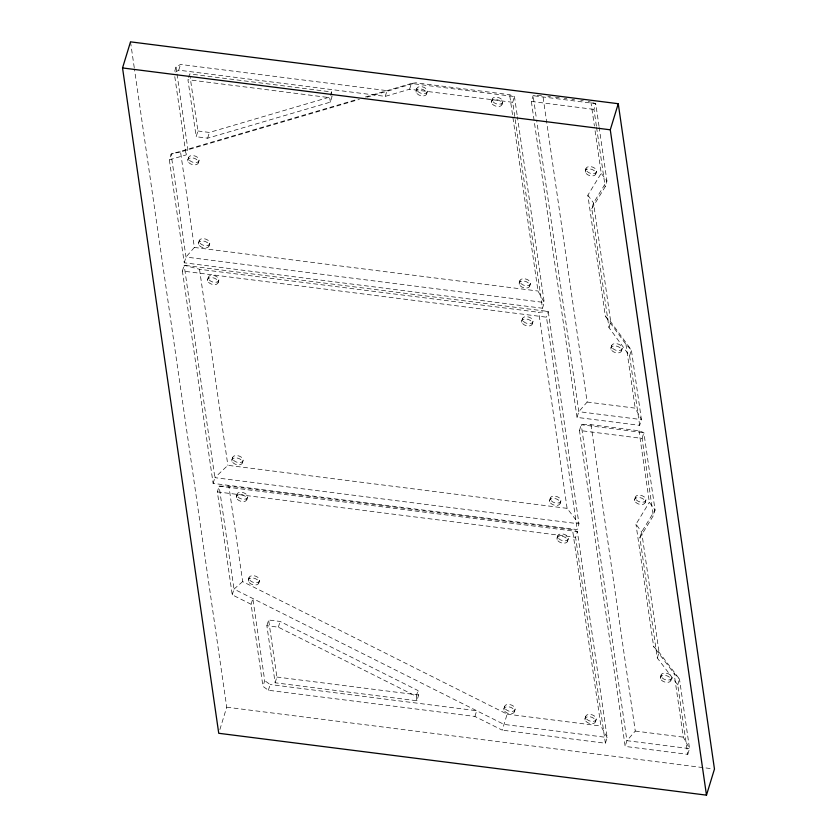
<?xml version="1.0" encoding="UTF-8"?>
<svg xmlns="http://www.w3.org/2000/svg" width="837" height="837" viewBox="0 0 837 837"><rect width="100%" height="100%" fill="white"/><g stroke="black" fill="none" stroke-linecap="round" stroke-linejoin="round"><path stroke-width="0.63" stroke-dasharray="4.18 3.14" d="M251.09 604.272L232.247 594.835L217.358 491.874L219.116 486.13L228.867 486.109L242.667 581.6L507.149 714.139L502.273 730.157L474.924 716.462L268.384 690.263L262.964 686.371L251.09 604.272L252.847 598.539L264.712 680.638L262.964 686.371M385.271 96.37L387.029 90.637L180.489 64.439L176 67.065L174.242 72.809L178.731 70.182L385.271 96.37L409.596 89.224L512.715 102.302L542.491 308.236L184.245 262.797L169.356 159.836L171.104 154.092L356.96 99.467M178.731 70.182L180.489 64.439M188.628 77.391L189.685 73.938L331.452 91.924L331.933 95.272M169.356 159.836L186.117 154.908L187.865 149.164L176 67.065M187.823 159.815L188.524 157.523M197.93 130.99L209.407 132.445L332.09 96.381L330.343 102.124L207.649 138.189L196.172 136.724L197.93 130.99L190.051 76.481M198.338 162.922L199.039 160.631M207.649 138.189L209.407 132.445M184.245 262.797L185.992 257.053L194.351 247.449L180.551 151.957L359.376 99.404M182.403 271.021L184.15 265.277L548.235 311.448L578.953 523.836L577.195 529.58L213.111 483.399L182.403 271.021L546.488 317.192L577.195 529.58M198.515 242.908L199.216 240.606M209.03 246.015L209.731 243.713M207.607 279.568L208.308 277.267M218.122 282.676L218.823 280.374M330.395 95.366L331.452 91.924M213.111 483.399L214.868 477.655L184.15 265.277L199.509 269.273L538.756 312.295L548.235 311.448L546.488 317.192M231.891 459.816L232.592 457.525M242.395 462.924L243.107 460.632M236.316 496.519L237.017 494.228M246.831 499.626L247.532 497.324M232.247 594.835L234.004 589.091L219.116 486.13L577.363 531.568L607.139 737.491L605.381 743.235L502.273 730.157M248.307 579.926L249.007 577.635M409.596 89.224L411.354 83.48L415.863 82.8L509.618 94.686L514.462 96.558L517.214 115.537M258.811 583.033L259.522 580.742M219.88 729.561L226.722 707.192L134.433 68.979M416.073 90.888L416.784 88.586M426.588 93.985L427.288 91.693M266.877 625.731L268.635 619.997L280.113 621.452L418.008 690.556L418.646 695.013L416.899 700.757L275.132 682.783L266.877 625.731L278.355 627.185L416.251 696.3L416.899 700.757M278.355 627.185L280.113 621.452M268.384 690.263L270.142 684.52L264.712 680.638M275.132 682.783L276.88 677.039L268.635 619.997M491.465 101.444L492.166 99.143M501.98 104.541L502.681 102.25M512.715 102.302L514.462 96.558L411.354 83.48L364.482 97.259M577.038 417.401L531.359 101.444L533.106 95.7L542.857 95.68L587.155 402.042L578.796 411.658L577.038 417.401L639.667 425.342L641.424 419.599L631.37 350.054L610.738 321.858L605.339 316.166L587.846 195.22L601.228 173.28L594.584 127.308M519.202 282.99L519.903 280.688M529.716 286.097L530.417 283.795M521.744 320.927L522.445 318.625M596.404 126.146L593.977 109.385L595.735 103.642L588.359 101.444M416.251 696.3L418.008 690.556M532.259 324.024L532.96 321.732M542.491 308.236L544.238 302.492L517.392 116.824M585.283 170.863L585.984 168.561M595.798 173.97L596.499 171.669M639.667 425.342L629.612 355.798L608.98 327.602L591.79 208.685L593.538 202.941L606.919 181.001L599.187 127.527M591.79 208.685L605.172 186.745L606.919 181.001L601.228 173.28M474.924 716.462L476.682 710.718L270.142 684.52M549.627 500.348L550.327 498.046M608.98 327.602L610.738 321.858L593.538 202.941L587.846 195.22M579.476 430.459L581.234 424.715L590.974 424.694L639.008 430.783L643.862 432.656L655.047 510.015L653.289 515.759L639.907 537.699L657.307 658.018L677.729 684.812L687.784 754.357L625.166 746.416L579.476 430.459L642.105 438.4L653.289 515.759M560.141 503.455L560.842 501.154M610.958 347.857L611.659 345.566M503.884 708.709L504.596 706.418M557.034 538.118L557.745 535.826M621.472 350.965L622.173 348.663M514.399 711.816L515.1 709.514M567.549 541.225L568.25 538.934M629.612 355.798L631.37 350.054L625.961 344.363L605.339 316.166M605.381 743.235L575.605 537.302L577.363 531.568L572.518 529.695L228.867 486.109M642.105 438.4L643.862 432.656L581.234 424.715L626.913 740.672L625.166 746.416M634.666 499.459L635.367 497.157M645.181 502.566L645.882 500.264M639.907 537.699L641.665 531.955L655.047 510.015L649.355 502.305L639.008 430.783M584.99 718.659L585.701 716.357M595.505 721.766L596.216 719.464M657.307 658.018L659.064 652.274L641.665 531.955L635.974 524.244L649.355 502.305M660.403 677.311L661.104 675.02M670.908 680.418L671.619 678.116M677.729 684.812L679.487 679.079L659.064 652.274L653.666 646.635L635.974 524.244M687.784 754.357L689.542 748.623L679.487 679.079L674.099 673.44L653.666 646.635M590.974 424.694L635.273 731.067L626.913 740.672L689.542 748.623L683.306 737.156L674.099 673.44M567.099 508.352L227.863 465.33L214.868 477.655L578.953 523.836L567.099 508.352L538.756 312.295M242.667 581.6L234.004 589.091L504.02 724.413L607.139 737.491L600.903 726.035L572.518 529.695M366.888 97.197L415.863 82.8M180.551 151.957L171.104 154.092L185.992 257.053L544.238 302.492L538.003 291.035L509.618 94.686M547.911 96.318L550.443 96.642M555.496 97.28L559.283 97.762M564.347 98.4L566.869 98.724M571.933 99.362L574.454 99.687M580.773 100.482L583.305 100.806M531.359 101.444L593.977 109.385M194.351 247.449L538.003 291.035M587.155 402.042L635.189 408.142L641.424 419.599L578.796 411.658L536.653 120.204M217.358 491.874L575.605 537.302M276.88 677.039L418.646 695.013M507.149 714.139L600.903 726.035M635.273 731.067L683.306 737.156M226.722 707.192L711.868 768.722M599.01 126.261L595.735 103.642L533.106 95.7L536.465 118.906M596.593 127.433L605.172 186.745M590.891 101.769L594.396 126.031M625.961 344.363L635.189 408.142M330.343 102.124L329.694 97.667L187.927 79.682L196.172 136.724M174.797 76.659L186.117 154.908M199.509 269.273L227.863 465.33M130.52 41.85L134.255 67.692M237.237 499.229A5.482 3.317 17 0 0 246.423 500.4A5.482 3.317 17 0 0 241.077 494.583A5.482 3.317 17 0 0 237.237 499.229M551.248 500.767A5.482 3.317 17 0 0 560.434 501.928A5.482 3.317 17 0 0 555.088 496.121A5.482 3.317 17 0 0 551.248 500.767M550.547 503.058A5.482 3.317 17 0 0 559.733 504.23A5.482 3.317 17 0 0 554.387 498.413A5.482 3.317 17 0 0 550.547 503.058M237.938 496.937A5.482 3.317 17 0 0 247.124 498.099A5.482 3.317 17 0 0 241.778 492.292A5.482 3.317 17 0 0 237.938 496.937M200.127 243.326A5.482 3.317 17 0 0 209.323 244.488A5.482 3.317 17 0 0 203.966 238.671A5.482 3.317 17 0 0 200.127 243.326M199.426 245.618A5.482 3.317 17 0 0 208.622 246.789A5.482 3.317 17 0 0 203.265 240.972A5.482 3.317 17 0 0 199.426 245.618M505.506 709.127A5.482 3.317 17 0 0 514.692 710.289A5.482 3.317 17 0 0 509.346 704.482A5.482 3.317 17 0 0 505.506 709.127M504.805 711.419A5.482 3.317 17 0 0 513.991 712.59A5.482 3.317 17 0 0 508.645 706.773A5.482 3.317 17 0 0 504.805 711.419M586.611 719.077A5.482 3.317 17 0 0 595.798 720.238A5.482 3.317 17 0 0 590.451 714.432A5.482 3.317 17 0 0 586.611 719.077M585.91 721.368A5.482 3.317 17 0 0 595.097 722.54A5.482 3.317 17 0 0 589.75 716.723A5.482 3.317 17 0 0 585.91 721.368M558.656 538.536A5.482 3.317 17 0 0 567.842 539.708A5.482 3.317 17 0 0 562.495 533.891A5.482 3.317 17 0 0 558.656 538.536M557.955 540.838A5.482 3.317 17 0 0 567.141 541.999A5.482 3.317 17 0 0 561.794 536.182A5.482 3.317 17 0 0 557.955 540.838M417.694 91.306A5.482 3.317 17 0 0 426.88 92.468A5.482 3.317 17 0 0 421.534 86.65A5.482 3.317 17 0 0 417.694 91.306M416.993 93.598A5.482 3.317 17 0 0 426.179 94.759A5.482 3.317 17 0 0 420.833 88.952A5.482 3.317 17 0 0 416.993 93.598M209.219 279.987A5.482 3.317 17 0 0 218.415 281.148A5.482 3.317 17 0 0 213.058 275.331A5.482 3.317 17 0 0 209.219 279.987M523.355 321.335A5.482 3.317 17 0 0 532.552 322.507A5.482 3.317 17 0 0 527.195 316.689A5.482 3.317 17 0 0 523.355 321.335M522.654 323.637A5.482 3.317 17 0 0 531.851 324.798A5.482 3.317 17 0 0 526.494 318.991A5.482 3.317 17 0 0 522.654 323.637M208.518 282.278A5.482 3.317 17 0 0 217.714 283.45A5.482 3.317 17 0 0 212.357 277.633A5.482 3.317 17 0 0 208.518 282.278M249.217 582.646A5.482 3.317 17 0 0 258.403 583.807A5.482 3.317 17 0 0 253.056 577.99A5.482 3.317 17 0 0 249.217 582.646M249.918 580.344A5.482 3.317 17 0 0 259.114 581.516A5.482 3.317 17 0 0 253.757 575.699A5.482 3.317 17 0 0 249.918 580.344M586.894 171.282A5.482 3.317 17 0 0 596.09 172.443A5.482 3.317 17 0 0 590.734 166.626A5.482 3.317 17 0 0 586.894 171.282M586.193 173.573A5.482 3.317 17 0 0 595.389 174.734A5.482 3.317 17 0 0 590.033 168.928A5.482 3.317 17 0 0 586.193 173.573M612.569 348.276A5.482 3.317 17 0 0 621.765 349.437A5.482 3.317 17 0 0 616.409 343.63A5.482 3.317 17 0 0 612.569 348.276M611.868 350.577A5.482 3.317 17 0 0 621.054 351.739A5.482 3.317 17 0 0 615.708 345.922A5.482 3.317 17 0 0 611.868 350.577M636.287 499.877A5.482 3.317 17 0 0 645.473 501.039A5.482 3.317 17 0 0 640.127 495.222A5.482 3.317 17 0 0 636.287 499.877M635.586 502.169A5.482 3.317 17 0 0 644.772 503.33A5.482 3.317 17 0 0 639.426 497.523A5.482 3.317 17 0 0 635.586 502.169M661.314 680.021A5.482 3.317 17 0 0 670.5 681.192A5.482 3.317 17 0 0 665.153 675.375A5.482 3.317 17 0 0 661.314 680.021M662.015 677.729A5.482 3.317 17 0 0 671.211 678.891A5.482 3.317 17 0 0 665.854 673.084A5.482 3.317 17 0 0 662.015 677.729M233.502 460.235A5.482 3.317 17 0 0 242.688 461.407A5.482 3.317 17 0 0 237.342 455.59A5.482 3.317 17 0 0 233.502 460.235M232.801 462.537A5.482 3.317 17 0 0 241.987 463.698A5.482 3.317 17 0 0 236.641 457.891A5.482 3.317 17 0 0 232.801 462.537M493.077 101.852A5.482 3.317 17 0 0 502.273 103.024A5.482 3.317 17 0 0 496.916 97.207A5.482 3.317 17 0 0 493.077 101.852M520.813 283.408A5.482 3.317 17 0 0 530.009 284.57A5.482 3.317 17 0 0 524.653 278.752A5.482 3.317 17 0 0 520.813 283.408M520.112 285.699A5.482 3.317 17 0 0 529.298 286.871A5.482 3.317 17 0 0 523.952 281.054A5.482 3.317 17 0 0 520.112 285.699M189.434 160.233A5.482 3.317 17 0 0 198.631 161.405A5.482 3.317 17 0 0 193.274 155.588A5.482 3.317 17 0 0 189.434 160.233M492.376 104.154A5.482 3.317 17 0 0 501.572 105.316A5.482 3.317 17 0 0 496.215 99.509A5.482 3.317 17 0 0 492.376 104.154M188.733 162.535A5.482 3.317 17 0 0 197.93 163.696A5.482 3.317 17 0 0 192.573 157.879A5.482 3.317 17 0 0 188.733 162.535"/><path stroke-width="1.26" d="M122.537 67.943L130.52 41.85L618.261 103.715L714.463 769.057L706.48 795.15L218.739 733.285L122.537 67.943L610.278 129.808L706.48 795.15M610.278 129.808L618.261 103.715"/></g></svg>
